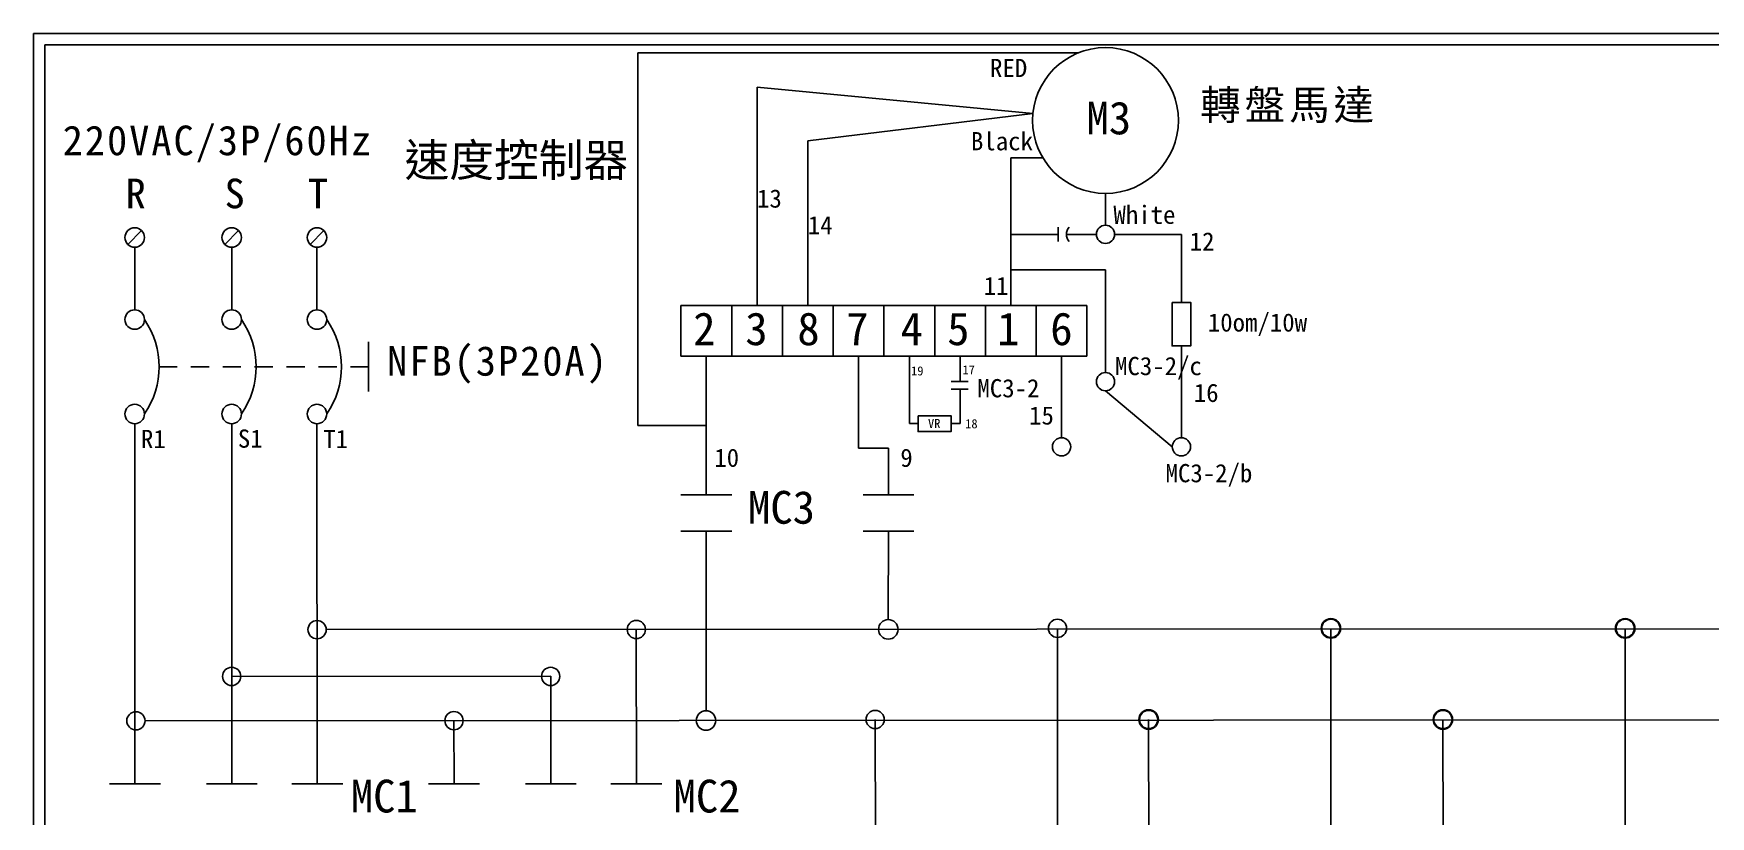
# Model space of a CAD drawing. Extents: x 10 to 297, y 3 to 207.
# Drawn here: x 10 to 194, y 121.1 to 207 of the extents above; entities that cross this region are included whole.
import ezdxf

# ---------------------------------------------------------------- set-up
doc = ezdxf.new("R2010")
doc.units = 0
doc.linetypes.add('HIDDEN9', pattern=[3.5, 2, -1.5])
doc.layers.get('0').update_dxf_attribs({"linetype": 'CONTINUOUS'})
doc.layers.add('圖框層', color=7, linetype='CONTINUOUS')
doc.layers.add('標尺寸層', color=3, linetype='CONTINUOUS')
doc.styles.add('STSL', font='KAIU.TTF')
doc.styles.add('標楷體', font='KAIU.TTF')

msp = doc.modelspace()

# ---------------------------------------------------------------- linework, layer by layer
for p, q in [((21.85, 185.35), (20.34, 183.83)), ((32.5, 185.35), (30.98, 183.83)), ((41.85, 185.35), (40.34, 183.83)), ((21.1, 164.1), (21.12, 124.67)), ((41.1, 164.1), (41.12, 124.67)), ((122.34, 141.71), (122.35, 118.06)), ((152.34, 141.71), (152.35, 118.06)), ((184.63, 141.71), (184.64, 118.06)), ((102.34, 131.71), (102.36, 118.06)), ((132.34, 131.71), (132.36, 118.06)), ((164.63, 131.71), (164.65, 118.06))]:
    msp.add_line(p, q)
at = {"color": 7, "linetype": 'HIDDEN9'}
msp.add_line((46.76, 170.41), (23.79, 170.41), dxfattribs=at)
for centre, radius in [((127.61, 197.43), 8), ((21.1, 184.59), 1.07), ((31.74, 184.59), 1.07), ((41.1, 184.59), 1.07), ((21.1, 175.59), 1.07), ((31.74, 175.59), 1.07), ((41.1, 175.59), 1.07), ((21.1, 165.23), 1.07), ((31.74, 165.23), 1.07), ((41.1, 165.23), 1.07), ((103.78, 141.6), 1.07), ((152.34, 141.71), 1.07), ((184.63, 141.71), 1.07), ((83.78, 131.6), 1.07), ((132.34, 131.71), 1.07), ((164.63, 131.71), 1.07)]:
    msp.add_circle(centre, radius)
at = {"color": 7}
for centre in [(14.74, 170.41), (25.38, 170.41), (34.74, 170.41)]:
    msp.add_arc(centre, 9.05, 325.1286, 34.8714, dxfattribs=at)
at = {"layer": '圖框層', "color": 7}
for p, q in [((297, 206.97), (10, 206.97)), ((10, 3), (10, 206.97)), ((295.75, 205.72), (11.25, 205.72)), ((11.25, 4.25), (11.25, 205.72))]:
    msp.add_line(p, q, dxfattribs=at)
at = {"layer": '標尺寸層', "color": 7}
for p, q in [((76.29, 163.97), (76.29, 204.87)), ((76.29, 204.87), (124.67, 204.87)), ((89.38, 177.14), (89.38, 201.07)), ((89.38, 201.07), (119.65, 198.19)), ((94.95, 195.21), (119.65, 198.19)), ((94.95, 177.14), (94.95, 195.21)), ((120.71, 193.35), (117.22, 193.35)), ((117.22, 177.14), (117.22, 193.35)), ((127.61, 189.43), (127.61, 185.94)), ((122.43, 184.94), (117.22, 184.94)), ((122.43, 185.73), (122.43, 184.16)), ((123.33, 184.94), (126.61, 184.94)), ((128.61, 184.94), (135.94, 184.94)), ((135.94, 177.47), (135.94, 184.94)), ((21.1, 183.52), (21.1, 176.66)), ((31.74, 183.52), (31.74, 176.66)), ((41.1, 183.52), (41.1, 176.66)), ((117.25, 181.06), (127.61, 181.06)), ((127.61, 181.06), (127.61, 169.78)), ((81.03, 171.57), (81.03, 177.14)), ((81.03, 177.14), (86.6, 177.14)), ((86.6, 171.57), (86.6, 177.14)), ((86.6, 171.57), (86.6, 177.14)), ((86.6, 177.14), (92.17, 177.14)), ((92.17, 171.57), (92.17, 177.14)), ((92.17, 171.57), (92.17, 177.14)), ((92.17, 177.14), (97.73, 177.14)), ((97.73, 171.57), (97.73, 177.14)), ((97.73, 171.57), (97.73, 177.14)), ((97.73, 177.14), (103.3, 177.14)), ((103.3, 171.57), (103.3, 177.14)), ((103.3, 171.57), (103.3, 177.14)), ((103.3, 177.14), (108.87, 177.14)), ((108.87, 171.57), (108.87, 177.14)), ((108.87, 171.57), (108.87, 177.14)), ((108.87, 177.14), (114.44, 177.14)), ((114.44, 171.57), (114.44, 177.14)), ((114.44, 171.57), (114.44, 177.14)), ((114.44, 177.14), (120.01, 177.14)), ((120.01, 171.57), (120.01, 177.14)), ((120.01, 171.57), (120.01, 177.14)), ((120.01, 177.14), (125.57, 177.14)), ((125.57, 171.57), (125.57, 177.14)), ((46.76, 173.14), (46.76, 167.68)), ((81.03, 171.57), (86.6, 171.57)), ((83.81, 156.36), (83.81, 171.57)), ((86.6, 171.57), (92.17, 171.57)), ((92.17, 171.57), (97.73, 171.57)), ((97.73, 171.57), (103.3, 171.57)), ((100.52, 171.57), (100.52, 161.49)), ((103.3, 171.57), (108.87, 171.57)), ((106.09, 171.57), (106.09, 164.17)), ((108.87, 171.57), (114.44, 171.57)), ((111.65, 171.57), (111.65, 168.78)), ((114.44, 171.57), (120.01, 171.57)), ((120.01, 171.57), (125.57, 171.57)), ((122.79, 171.57), (122.79, 162.63)), ((135.94, 172.7), (135.94, 162.63)), ((110.67, 168.78), (112.56, 168.78)), ((110.67, 167.94), (112.56, 167.94)), ((111.65, 167.94), (111.65, 164.17)), ((127.61, 167.78), (134.94, 161.63)), ((21.1, 164.16), (21.1, 164.1)), ((31.74, 164.16), (31.74, 164.1)), ((31.74, 124.67), (31.74, 164.16)), ((41.1, 164.16), (41.1, 164.1)), ((83.81, 163.97), (76.29, 163.97)), ((107.05, 164.17), (106.09, 164.17)), ((110.67, 164.17), (111.65, 164.17)), ((103.81, 161.49), (100.52, 161.49)), ((103.81, 156.36), (103.81, 161.49)), ((81.03, 156.36), (86.6, 156.36)), ((101.03, 156.36), (106.6, 156.36)), ((81.03, 152.39), (86.6, 152.39)), ((83.8, 152.39), (83.78, 132.67)), ((101.03, 152.39), (106.6, 152.39)), ((103.8, 152.39), (103.78, 142.67)), ((42.11, 141.57), (256.49, 141.71)), ((76.14, 124.67), (76.13, 141.59)), ((31.74, 136.44), (66.74, 136.46)), ((66.74, 124.67), (66.74, 136.46)), ((22.23, 131.57), (236.5, 131.71)), ((56.14, 124.67), (56.13, 131.59)), ((18.35, 124.67), (23.92, 124.67)), ((28.96, 124.67), (34.53, 124.67)), ((38.35, 124.67), (43.92, 124.67)), ((53.35, 124.67), (58.92, 124.67)), ((63.96, 124.67), (69.53, 124.67)), ((73.35, 124.67), (78.92, 124.67))]:
    msp.add_line(p, q, dxfattribs=at)
for points in [[(134.92, 177.47), (136.97, 177.47), (136.97, 172.7), (134.92, 172.7)], [(107.05, 165.03), (110.67, 165.03), (110.67, 163.3), (107.05, 163.3)]]:
    msp.add_lwpolyline(points, close=True, dxfattribs=at)
for centre in [(127.61, 184.94), (127.61, 168.78), (122.79, 161.63), (135.94, 161.63), (41.11, 141.57), (76.13, 141.59), (122.34, 141.71), (152.34, 141.71), (184.63, 141.71), (31.74, 136.44), (66.74, 136.44), (21.23, 131.57), (56.13, 131.59), (102.34, 131.71), (132.34, 131.71), (164.63, 131.71)]:
    msp.add_circle(centre, 1, dxfattribs=at)
msp.add_arc((124.52, 184.94), 1.19, 138.7324, 221.2676, dxfattribs=at)

# ---------------------------------------------------------------- texts
at = {"color": 0, "char_height": 3.25, "style": '標楷體'}
for s, insert, width, attachment_point in [('{\\T1.1;轉盤馬達}', (147.76, 200.76), 24.1454, 2), ('\\pt6.5;{\\T1.1;220VAC/3P/60Hz}', (13.2, 196.87), 35.213, 1), ('\\pt6.5;{\\T1.1;R}', (20.1, 191.05), 2, 1), ('\\pt6.5;{\\T1.1;S}', (30.96, 191.05), 2, 1), ('\\pt6.5;{\\T1.1;T}', (40.1, 191.05), 2, 1), ('\\pt6.5;{\\T1.1;NFB(3P20A)}', (60.96, 172.68), 24.6072, 2)]:
    msp.add_mtext(s, dxfattribs=dict(at, insert=insert, width=width, attachment_point=attachment_point))
at = {"layer": '圖框層', "color": 4, "style": 'STSL'}
for s, height, p in [('RED', 2, (114.94, 202.19)), ('M3', 3.6, (125.53, 195.91)), ('速度控制器', 3.6, (50.7, 191.28)), ('Black', 2, (112.85, 194.16)), ('13', 2, (89.38, 187.87)), ('White', 2, (128.48, 186.09)), ('14', 2, (94.95, 184.94)), ('12', 2, (136.85, 183.16)), ('11', 2, (114.24, 178.28)), ('2', 3.6, (82.37, 172.78)), ('3', 3.6, (88.09, 172.78)), ('8', 3.6, (93.8, 172.78)), ('7', 3.6, (99.16, 172.78)), ('4', 3.6, (105.12, 172.78)), ('5', 3.6, (110.24, 172.78)), ('1', 3.6, (115.71, 172.78)), ('6', 3.6, (121.55, 172.78)), ('10om/10w', 2, (138.84, 174.27)), ('MC3-2/c', 2, (128.66, 169.49)), ('19', 1, (106.28, 169.46)), ('17', 1, (111.92, 169.57)), ('MC3-2', 2, (113.56, 167.06)), ('16', 2, (137.3, 166.55)), ('15', 2, (119.23, 164.07)), ('VR', 1, (108.14, 163.69)), ('18', 1, (112.22, 163.66)), ('R1', 2, (21.78, 161.49)), ('S1', 2, (32.42, 161.53)), ('T1', 2, (41.78, 161.49)), ('10', 2, (84.69, 159.43)), ('9', 2, (105.1, 159.43)), ('MC3-2/b', 2, (134.2, 157.74)), ('MC3', 3.6, (88.39, 153.19)), ('MC1', 3.6, (44.81, 121.51)), ('MC2', 3.6, (80.22, 121.51))]:
    msp.add_text(s, height=height, dxfattribs=at).set_placement(p)

doc.saveas('drawing.dxf')
